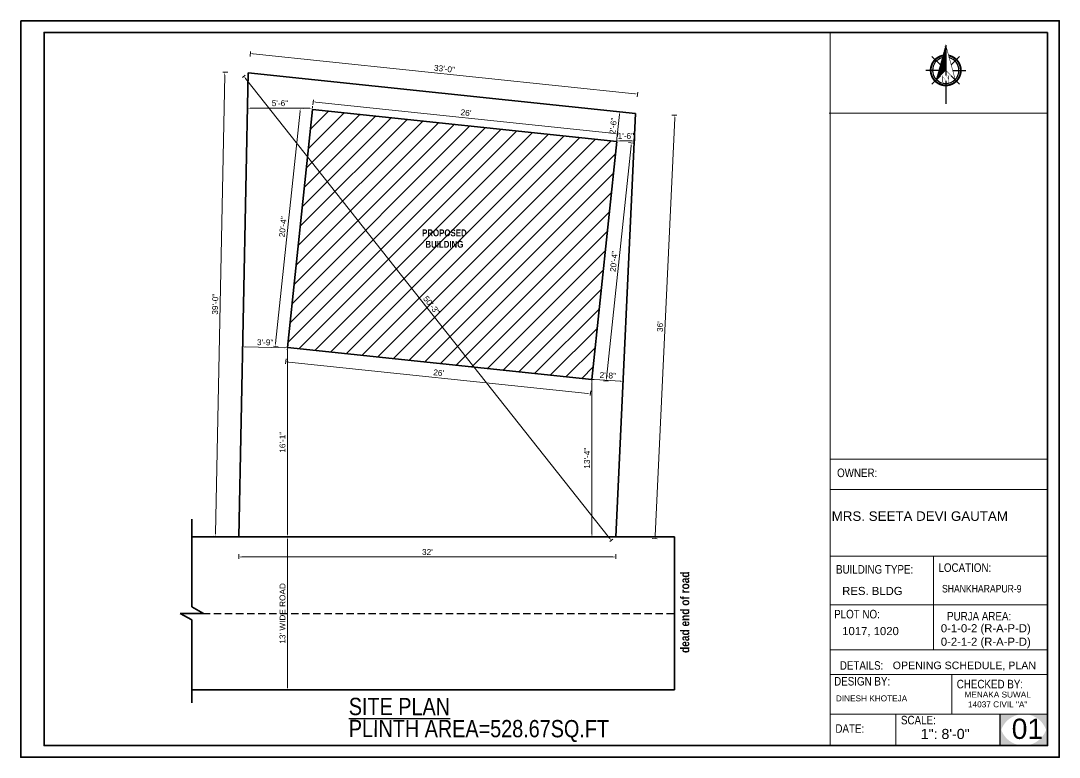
# Model space of a CAD drawing. Header units: inches. Extents: x 352731 to 371558, y -52658 to -39161.
# Drawn here: x 363863 to 364921, y -52088 to -51338 of the extents above; entities that cross this region are included whole.
import ezdxf

# ---------------------------------------------------------------- set-up
doc = ezdxf.new("R2010")
doc.units = ezdxf.units.IN
doc.header["$LTSCALE"] = 2
doc.header["$MEASUREMENT"] = 0
doc.header["$PDMODE"] = 34
doc.linetypes.add('DASHED2', pattern=[0.375, 0.25, -0.125])
doc.layers.get('0').update_dxf_attribs({"linetype": 'CONTINUOUS'})
doc.layers.get('DEFPOINTS').update_dxf_attribs({"color": 141, "linetype": 'CONTINUOUS'})
for name, color, linetype, lineweight in [('DIMENTION', 140, 'CONTINUOUS', 0), ('door', 20, 'CONTINUOUS', 35), ('Rebars', 1, 'CONTINUOUS', 13), ('Siteplan', 7, 'CONTINUOUS', 30), ('steps', 253, 'CONTINUOUS', 20), ('TEXT', 181, 'CONTINUOUS', 25), ('WALL - A', 1, 'CONTINUOUS', 40)]:
    doc.layers.add(name, color=color, linetype=linetype, lineweight=lineweight)
doc.layers.add('Normal Wall', color=7, linetype='CONTINUOUS', lineweight=35, true_color=0xffaf89)
doc.layers.add('Rear Wall', color=7, linetype='CONTINUOUS', lineweight=20, true_color=0xd4e480)
doc.layers.add('plan wall', color=7, linetype='CONTINUOUS')
doc.styles.add('Lettring Text', font='arial.ttf')
doc.styles.get("Standard").update_dxf_attribs({"font": 'ARIALN.TTF'})
doc.styles.add('SwissBT', font='swiss.ttf', dxfattribs={"height": 12})
doc.dimstyles.new('Copy of Standard', dxfattribs={"dimtxt": 6, "dimasz": 2.875, "dimexe": 2, "dimexo": 4, "dimgap": 2, "dimtad": 1, "dimdec": 0, "dimrnd": 1, "dimzin": 0, "dimdsep": 46, "dimlunit": 4, "dimtxsty": 'Lettring Text', "dimcen": 0.1, "dimclrd": 7, "dimclre": 7, "dimclrt": 7, "dimazin": 0, "dimtfac": 0.645, "dimtdec": 0, "dimtmove": 1, "dimatfit": 0, "dimfxl": 3, "dimfxlon": 1, "dimtfillclr": 256, "dimtolj": 1, "dimtzin": 0, "dimlwd": -1, "dimlwe": -1, "dimarcsym": 2})

# ---------------------------------------------------------------- blocks, each defined once
blk = doc.blocks.new('*X29')
at = {"color": 0}
for p, q in [((145.96, -414.6), (147.62, -412.94)), ((146.16, -413.87), (147.62, -412.41)), ((146.36, -413.14), (147.62, -411.88)), ((146.55, -412.41), (147.62, -411.35)), ((146.75, -411.68), (147.62, -410.82)), ((146.95, -410.95), (147.62, -410.29)), ((147.15, -410.22), (147.62, -409.76)), ((147.35, -409.49), (147.62, -409.23)), ((147.55, -408.76), (147.62, -408.7)), ((143.76, -422.63), (147.62, -418.77)), ((143.96, -421.9), (147.62, -418.24)), ((144.16, -421.17), (147.62, -417.71)), ((144.36, -420.44), (147.62, -417.18)), ((144.56, -419.71), (147.62, -416.65)), ((144.76, -418.98), (147.62, -416.12)), ((144.96, -418.25), (147.62, -415.59)), ((145.16, -417.52), (147.62, -415.06)), ((145.36, -416.79), (147.62, -414.53)), ((145.56, -416.06), (147.62, -414)), ((145.76, -415.33), (147.62, -413.47)), ((142.76, -426.28), (147.62, -421.42)), ((142.96, -425.55), (147.62, -420.89)), ((143.16, -424.82), (147.62, -420.36)), ((143.36, -424.09), (147.62, -419.83)), ((143.56, -423.36), (147.62, -419.3))]:
    blk.add_line(p, q, dxfattribs=at)
blk = doc.blocks.new('NORTH_15')
for p, q in [((-2.87, 2.87), (-7.37, 7.37)), ((0, 3.66), (0, 10.62)), ((2.87, 2.87), (7.37, 7.37)), ((-13.37, 0), (2.72, 0)), ((5.49, 0), (17.83, 0)), ((-2.87, -2.87), (-7.37, -7.37)), ((0, -3.66), (0, -10.62)), ((2.87, -2.87), (7.37, -7.37))]:
    blk.add_line(p, q)
at = {"const_width": 1}
for points in [[(0, -8, 1), (0, 8, 0.359415), (-7.86, 1.52, 1)], [(-7.86, -1.52, 0.359415), (0, -8, 1)]]:
    blk.add_lwpolyline(points, format="xyb", dxfattribs=at)
for points, const_width in [([(4.96, -5.01), (-13.37, 0), (4.9, 5), (0, 0), (4.96, -5.01)], 0.3), ([(5.93, -1.55), (6, -1.55), (6.07, -1.54), (6.13, -1.53), (6.17, -1.52), (6.22, -1.51), (6.26, -1.49), (6.28, -1.47), (6.3, -1.45), (6.32, -1.42), (6.33, -1.39), (6.35, -1.34), (6.36, -1.29), (6.37, -1.23), (6.38, -1.16), (6.38, -1.08), (6.38, -1), (6.54, -1), (6.54, -2.34), (6.38, -2.34), (6.38, -2.3), (6.38, -2.23), (6.38, -2.16), (6.37, -2.09), (6.36, -2.04), (6.35, -1.99), (6.33, -1.95), (6.32, -1.91), (6.3, -1.88), (6.28, -1.86), (6.26, -1.83), (6.22, -1.81), (6.18, -1.8), (6.13, -1.78), (6.07, -1.77), (6.01, -1.76), (5.95, -1.76), (2.66, -1.76), (2.66, -2.34), (2.5, -2.34), (2.5, -0.16), (4.71, 1.44), (3.14, 1.44), (3.07, 1.44), (3, 1.43), (2.94, 1.42), (2.89, 1.41), (2.85, 1.4), (2.81, 1.38), (2.78, 1.36), (2.76, 1.34), (2.74, 1.31), (2.72, 1.27), (2.7, 1.22), (2.69, 1.17), (2.68, 1.11), (2.67, 1.04), (2.66, 0.97), (2.66, 0.89), (2.66, 0.87), (2.5, 0.87), (2.5, 2.21), (2.66, 2.21), (2.66, 2.17), (2.66, 2.09), (2.67, 2.03), (2.68, 1.97), (2.69, 1.91), (2.7, 1.86), (2.71, 1.82), (2.73, 1.78), (2.75, 1.76), (2.77, 1.74), (2.8, 1.72), (2.85, 1.7), (2.89, 1.68), (2.94, 1.67), (3, 1.66), (3.07, 1.66), (3.14, 1.66), (6.54, 1.66), (6.54, 0.75), (3.33, -1.55), (5.93, -1.55), (5.93, -1.55)], 0.1)]:
    blk.add_lwpolyline(points, dxfattribs=dict(const_width=const_width))
for start, end in [(90, 164.973), (270, 90), (195.027, 270)]:
    blk.add_arc((0, 0), 7, start, end)
at = {"rotation": 90}
blk.add_blockref('*X29', (-421.89, -147.62), dxfattribs=at)
blk = doc.blocks.new('A$C0BDB7EE9')
at = {"layer": 'Siteplan', "xscale": 2.999999999999779, "yscale": 2.999999999999779, "zscale": 2.999999999999779, "rotation": 247.8612575918487}
blk.add_blockref('NORTH_15', (20.2, 49.5), dxfattribs=at)
blk = doc.blocks.new('A$C327B4BBD')
at = {"layer": 'DIMENTION', "ltscale": 0.3, "xscale": 1.171875000000082, "yscale": 1.171875000000082, "zscale": 1.171875000000082, "rotation": 112.1387424081494}
blk.add_blockref('A$C0BDB7EE9', (16.1, 0), dxfattribs=at)
blk = doc.blocks.new('*D528')
at = {"layer": 'DEFPOINTS', "color": 0, "ltscale": 0.5, "transparency": 16777216}
for p in [(364160.3, -51428), (364122.6, -51669.4), (364134.9, -51670.7)]:
    blk.add_point(p, dxfattribs=at)
at = {"layer": 'steps', "color": 7, "ltscale": 0.5, "transparency": 16777216}
for p, q in [((364147.8, -51429.6), (364122.9, -51666.5)), ((364151.1, -51427), (364146.1, -51426.5)), ((364125.6, -51669.7), (364120.6, -51669.2))]:
    blk.add_line(p, q, dxfattribs=at)
for points in [[(364147.3, -51429.5), (364148.2, -51429.6), (364148.1, -51426.7)], [(364122.5, -51666.5), (364123.4, -51666.6), (364122.6, -51669.4)]]:
    blk.add_solid(points, dxfattribs=at)
at = {"layer": 'steps', "color": 7, "ltscale": 0.5, "transparency": 16777216, "insert": (364130.3, -51547.5), "char_height": 6, "attachment_point": 5, "rotation": 84.0162, "style": 'Lettring Text'}
blk.add_mtext('\\A1;20\'-4"', dxfattribs=at)
blk = doc.blocks.new('*D529')
at = {"layer": 'DEFPOINTS', "color": 0, "ltscale": 0.5, "transparency": 16777216}
for p in [(364160.3, -51428), (364161.1, -51420.1), (364470.6, -51460.5)]:
    blk.add_point(p, dxfattribs=at)
at = {"layer": 'steps', "color": 7, "ltscale": 0.5, "transparency": 16777216}
for p, q in [((364160.8, -51423.1), (364161.3, -51418.1)), ((364468.6, -51452.3), (364164, -51420.4)), ((364471.1, -51455.6), (364471.6, -51450.7))]:
    blk.add_line(p, q, dxfattribs=at)
for points in [[(364164, -51419.9), (364163.9, -51420.9), (364161.1, -51420.1)], [(364468.6, -51451.9), (364468.5, -51452.8), (364471.4, -51452.6)]]:
    blk.add_solid(points, dxfattribs=at)
at = {"layer": 'steps', "color": 7, "ltscale": 0.5, "transparency": 16777216, "insert": (364316.8, -51431.3), "char_height": 6, "attachment_point": 5, "rotation": 354.0162, "style": 'Lettring Text'}
blk.add_mtext("\\A1;26'", dxfattribs=at)
blk = doc.blocks.new('*D530')
at = {"layer": 'DEFPOINTS', "color": 0, "ltscale": 0.5, "transparency": 16777216}
for p in [(364470.6, -51460.5), (364485.3, -51462.1), (364445.2, -51703.2)]:
    blk.add_point(p, dxfattribs=at)
at = {"layer": 'steps', "color": 7, "ltscale": 0.5, "transparency": 16777216}
for p, q in [((364460.1, -51701.9), (364485, -51464.9)), ((364482.3, -51461.7), (364487.3, -51462.3)), ((364456.9, -51704.4), (364461.8, -51704.9))]:
    blk.add_line(p, q, dxfattribs=at)
for points in [[(364484.5, -51464.9), (364485.5, -51465), (364485.3, -51462.1)], [(364459.7, -51701.8), (364460.6, -51701.9), (364459.8, -51704.7)]]:
    blk.add_solid(points, dxfattribs=at)
at = {"layer": 'steps', "color": 7, "ltscale": 0.5, "transparency": 16777216, "insert": (364467.5, -51582.9), "char_height": 6, "attachment_point": 5, "rotation": 84.0162, "style": 'Lettring Text'}
blk.add_mtext('\\A1;20\'-4"', dxfattribs=at)
blk = doc.blocks.new('*D531')
at = {"layer": 'DEFPOINTS', "color": 0, "ltscale": 0.5, "transparency": 16777216}
for p in [(364134.9, -51670.7), (364445.2, -51703.2), (364443.6, -51717.6)]:
    blk.add_point(p, dxfattribs=at)
at = {"layer": 'steps', "color": 7, "ltscale": 0.5, "transparency": 16777216}
for p, q in [((364133.7, -51682.1), (364133.1, -51687.1)), ((364136.2, -51685.4), (364440.8, -51717.3)), ((364444, -51714.7), (364443.4, -51719.6))]:
    blk.add_line(p, q, dxfattribs=at)
for points in [[(364136.3, -51684.9), (364136.2, -51685.9), (364133.3, -51685.1)], [(364440.8, -51716.9), (364440.7, -51717.8), (364443.6, -51717.6)]]:
    blk.add_solid(points, dxfattribs=at)
at = {"layer": 'steps', "color": 7, "ltscale": 0.5, "transparency": 16777216, "insert": (364289, -51696.3), "char_height": 6, "attachment_point": 5, "rotation": 354.0162, "style": 'Lettring Text'}
blk.add_mtext("\\A1;26'", dxfattribs=at)
blk = doc.blocks.new('*D532')
at = {"layer": 'DEFPOINTS', "color": 0, "ltscale": 0.5, "transparency": 16777216}
for p in [(364489.6, -51431.9), (364529.7, -51433.8), (364469.4, -51863.5)]:
    blk.add_point(p, dxfattribs=at)
at = {"layer": 'steps', "color": 7, "ltscale": 0.5, "transparency": 16777216}
for p, q in [((364509.7, -51862.5), (364529.6, -51436.7)), ((364526.7, -51433.7), (364531.7, -51433.9)), ((364506.6, -51865.2), (364511.6, -51865.4))]:
    blk.add_line(p, q, dxfattribs=at)
for points in [[(364529.1, -51436.6), (364530.1, -51436.7), (364529.7, -51433.8)], [(364509.3, -51862.4), (364510.2, -51862.5), (364509.6, -51865.3)]]:
    blk.add_solid(points, dxfattribs=at)
at = {"layer": 'steps', "color": 7, "ltscale": 0.5, "transparency": 16777216, "insert": (364514.6, -51649.3), "char_height": 6, "attachment_point": 5, "rotation": 87.3288, "style": 'Lettring Text'}
blk.add_mtext("\\A1;36'", dxfattribs=at)
blk = doc.blocks.new('*D533')
at = {"layer": 'DEFPOINTS', "color": 0, "ltscale": 0.5, "transparency": 16777216}
for p in [(364071.1, -51390.1), (364095, -51390.6), (364085.5, -51863.5)]:
    blk.add_point(p, dxfattribs=at)
at = {"layer": 'steps', "color": 7, "ltscale": 0.5, "transparency": 16777216}
for p, q in [((364061.7, -51860.1), (364071, -51393)), ((364074.1, -51390.1), (364069.1, -51390)), ((364064.6, -51863), (364059.6, -51862.9))]:
    blk.add_line(p, q, dxfattribs=at)
for points in [[(364070.6, -51392.9), (364071.5, -51393), (364071.1, -51390.1)], [(364061.2, -51860.1), (364062.1, -51860.1), (364061.6, -51863)]]:
    blk.add_solid(points, dxfattribs=at)
at = {"layer": 'steps', "color": 7, "ltscale": 0.5, "transparency": 16777216, "insert": (364061.3, -51626.4), "char_height": 6, "attachment_point": 5, "rotation": 88.8499, "style": 'Lettring Text'}
blk.add_mtext('\\A1;39\'-0"', dxfattribs=at)
blk = doc.blocks.new('*D534')
at = {"layer": 'DEFPOINTS', "color": 0, "ltscale": 0.5, "transparency": 16777216}
for p in [(364097.1, -51370.9), (364095, -51390.6), (364489.6, -51431.9)]:
    blk.add_point(p, dxfattribs=at)
at = {"layer": 'steps', "color": 7, "ltscale": 0.5, "transparency": 16777216}
for p, q in [((364096.8, -51373.9), (364097.3, -51368.9)), ((364488.8, -51412), (364100, -51371.2)), ((364491.3, -51415.2), (364491.8, -51410.3))]:
    blk.add_line(p, q, dxfattribs=at)
for points in [[(364100, -51370.7), (364099.9, -51371.7), (364097.1, -51370.9)], [(364488.8, -51411.5), (364488.7, -51412.4), (364491.6, -51412.3)]]:
    blk.add_solid(points, dxfattribs=at)
at = {"layer": 'steps', "color": 7, "ltscale": 0.5, "transparency": 16777216, "insert": (364294.9, -51386.5), "char_height": 6, "attachment_point": 5, "rotation": 354.0162, "style": 'Lettring Text'}
blk.add_mtext('\\A1;33\'-0"', dxfattribs=at)
blk = doc.blocks.new('*D535')
at = {"layer": 'DEFPOINTS', "color": 0, "ltscale": 0.5, "transparency": 16777216}
for p in [(364085.5, -51863.5), (364469.4, -51863.5), (364469.4, -51884)]:
    blk.add_point(p, dxfattribs=at)
at = {"layer": 'steps', "color": 7, "ltscale": 0.5, "transparency": 16777216}
for p, q in [((364085.5, -51881), (364085.5, -51886)), ((364088.4, -51884), (364466.5, -51884)), ((364469.4, -51881), (364469.4, -51886))]:
    blk.add_line(p, q, dxfattribs=at)
for points in [[(364088.4, -51883.5), (364088.4, -51884.5), (364085.5, -51884)], [(364466.5, -51883.5), (364466.5, -51884.5), (364469.4, -51884)]]:
    blk.add_solid(points, dxfattribs=at)
at = {"layer": 'steps', "color": 7, "ltscale": 0.5, "transparency": 16777216, "insert": (364277.5, -51879), "char_height": 6, "attachment_point": 5, "style": 'Lettring Text'}
blk.add_mtext("\\A1;32'", dxfattribs=at)
blk = doc.blocks.new('*D583')
at = {"layer": 'DEFPOINTS', "color": 0, "ltscale": 0.5, "transparency": 16777216}
for p in [(364090.5, -51394.1), (364095, -51390.6), (364469.4, -51863.5)]:
    blk.add_point(p, dxfattribs=at)
at = {"layer": 'steps', "color": 7, "ltscale": 0.5, "transparency": 16777216}
for p, q in [((364091.9, -51393), (364089, -51395.4)), ((364463.1, -51864.8), (364092.3, -51396.4)), ((364466.3, -51865.9), (364463.4, -51868.3))]:
    blk.add_line(p, q, dxfattribs=at)
for points in [[(364092.7, -51396.1), (364092, -51396.7), (364090.5, -51394.1)], [(364463.5, -51864.5), (364462.8, -51865.1), (364464.9, -51867)]]:
    blk.add_solid(points, dxfattribs=at)
at = {"layer": 'steps', "color": 7, "ltscale": 0.5, "transparency": 16777216, "insert": (364281.7, -51627.4), "char_height": 6, "attachment_point": 5, "rotation": 308.368, "style": 'Lettring Text'}
blk.add_mtext('\\A1;50\'-3"', dxfattribs=at)
blk = doc.blocks.new('*D536')
at = {"layer": 'DEFPOINTS', "color": 0, "ltscale": 0.5, "transparency": 16777216}
for p in [(364305.5, -51863.5), (364135, -52019.5), (364305.5, -52019.5)]:
    blk.add_point(p, dxfattribs=at)
at = {"layer": 'steps', "color": 7, "ltscale": 0.5, "transparency": 16777216}
for p, q in [((364138, -51863.5), (364133, -51863.5)), ((364135, -51866.3), (364135, -52016.6)), ((364138, -52019.5), (364133, -52019.5))]:
    blk.add_line(p, q, dxfattribs=at)
for points in [[(364134.5, -51866.3), (364135.5, -51866.3), (364135, -51863.5)], [(364134.5, -52016.6), (364135.5, -52016.6), (364135, -52019.5)]]:
    blk.add_solid(points, dxfattribs=at)
at = {"layer": 'steps', "color": 7, "ltscale": 0.5, "transparency": 16777216, "insert": (364129.9, -51941.5), "char_height": 6, "attachment_point": 5, "rotation": 90, "style": 'Lettring Text'}
blk.add_mtext("\\A1;13' WIDE ROAD", dxfattribs=at)
blk = doc.blocks.new('*D537')
at = {"layer": 'DEFPOINTS', "color": 0, "ltscale": 0.5, "transparency": 16777216}
for p in [(364134.9, -51670.7), (364134.9, -51863.5), (364135, -51863.5)]:
    blk.add_point(p, dxfattribs=at)
at = {"layer": 'steps', "color": 7, "ltscale": 0.5, "transparency": 16777216}
for p, q in [((364135, -51670.7), (364137, -51670.7)), ((364135, -51673.5), (364135, -51860.6)), ((364135, -51863.5), (364137, -51863.5))]:
    blk.add_line(p, q, dxfattribs=at)
for points in [[(364134.5, -51673.5), (364135.5, -51673.5), (364135, -51670.7)], [(364134.5, -51860.6), (364135.5, -51860.6), (364135, -51863.5)]]:
    blk.add_solid(points, dxfattribs=at)
at = {"layer": 'steps', "color": 7, "ltscale": 0.5, "transparency": 16777216, "insert": (364129.9, -51767.1), "char_height": 6, "attachment_point": 5, "rotation": 90, "style": 'Lettring Text'}
blk.add_mtext('\\A1;16\'-1"', dxfattribs=at)
blk = doc.blocks.new('*D538')
at = {"layer": 'DEFPOINTS', "color": 0, "ltscale": 0.5, "transparency": 16777216}
for p in [(364445.2, -51703.2), (364445.2, -51863.5), (364445.2, -51863.5)]:
    blk.add_point(p, dxfattribs=at)
at = {"layer": 'steps', "color": 7, "ltscale": 0.5, "transparency": 16777216}
for p, q in [((364445.2, -51703.2), (364447.2, -51703.2)), ((364445.2, -51706.1), (364445.2, -51860.6)), ((364445.2, -51863.5), (364447.2, -51863.5))]:
    blk.add_line(p, q, dxfattribs=at)
for points in [[(364444.7, -51706.1), (364445.6, -51706.1), (364445.2, -51703.2)], [(364444.7, -51860.6), (364445.6, -51860.6), (364445.2, -51863.5)]]:
    blk.add_solid(points, dxfattribs=at)
at = {"layer": 'steps', "color": 7, "ltscale": 0.5, "transparency": 16777216, "insert": (364440.1, -51783.3), "char_height": 6, "attachment_point": 5, "rotation": 90, "style": 'Lettring Text'}
blk.add_mtext('\\A1;13\'-4"', dxfattribs=at)
blk = doc.blocks.new('*D539')
at = {"layer": 'DEFPOINTS', "color": 0, "ltscale": 0.5, "transparency": 16777216}
for p in [(364094.3, -51426.7), (364094.3, -51426.7), (364160.3, -51428)]:
    blk.add_point(p, dxfattribs=at)
at = {"layer": 'steps', "color": 7, "ltscale": 0.5, "transparency": 16777216}
for p, q in [((364094.3, -51426.7), (364094.3, -51424.7)), ((364157.4, -51426.7), (364097.2, -51426.7)), ((364160.3, -51426.7), (364160.3, -51424.7))]:
    blk.add_line(p, q, dxfattribs=at)
for points in [[(364097.2, -51426.2), (364097.2, -51427.1), (364094.3, -51426.7)], [(364157.4, -51426.2), (364157.4, -51427.1), (364160.3, -51426.7)]]:
    blk.add_solid(points, dxfattribs=at)
at = {"layer": 'steps', "color": 7, "ltscale": 0.5, "transparency": 16777216, "insert": (364127.3, -51421.6), "char_height": 6, "attachment_point": 5, "style": 'Lettring Text'}
blk.add_mtext('\\A1;5\'-6"', dxfattribs=at)
blk = doc.blocks.new('*D540')
at = {"layer": 'DEFPOINTS', "color": 0, "ltscale": 0.5, "transparency": 16777216}
for p in [(364445.2, -51703.2), (364476.8, -51705), (364476.8, -51705)]:
    blk.add_point(p, dxfattribs=at)
at = {"layer": 'steps', "color": 7, "ltscale": 0.5, "transparency": 16777216}
for p, q in [((364445.2, -51703.2), (364445.1, -51705.2)), ((364448, -51703.3), (364473.9, -51704.8)), ((364476.8, -51705), (364476.7, -51707))]:
    blk.add_line(p, q, dxfattribs=at)
for points in [[(364448.1, -51702.9), (364448, -51703.8), (364445.2, -51703.2)], [(364474, -51704.3), (364473.9, -51705.3), (364476.8, -51705)]]:
    blk.add_solid(points, dxfattribs=at)
at = {"layer": 'steps', "color": 7, "ltscale": 0.5, "transparency": 16777216, "insert": (364461.3, -51699), "char_height": 6, "attachment_point": 5, "rotation": 356.7868, "style": 'Lettring Text'}
blk.add_mtext('\\A1;2\'-8"', dxfattribs=at)
blk = doc.blocks.new('*D541')
at = {"layer": 'DEFPOINTS', "color": 0, "ltscale": 0.5, "transparency": 16777216}
for p in [(364089.4, -51669.7), (364089.4, -51669.9), (364134.9, -51670.7)]:
    blk.add_point(p, dxfattribs=at)
at = {"layer": 'steps', "color": 7, "ltscale": 0.5, "transparency": 16777216}
for p, q in [((364089.4, -51669.9), (364089.4, -51671.9)), ((364132, -51670.8), (364092.3, -51670)), ((364134.9, -51670.8), (364134.8, -51672.8))]:
    blk.add_line(p, q, dxfattribs=at)
for points in [[(364092.3, -51669.5), (364092.3, -51670.5), (364089.4, -51669.9)], [(364132, -51670.3), (364132, -51671.2), (364134.9, -51670.8)]]:
    blk.add_solid(points, dxfattribs=at)
at = {"layer": 'steps', "color": 7, "ltscale": 0.5, "transparency": 16777216, "insert": (364112.2, -51665.3), "char_height": 6, "attachment_point": 5, "rotation": 358.8499, "style": 'Lettring Text'}
blk.add_mtext('\\A1;3\'-9"', dxfattribs=at)
blk = doc.blocks.new('*D581')
at = {"layer": 'DEFPOINTS', "color": 0, "ltscale": 0.5, "transparency": 16777216}
for p in [(364470.6, -51460.5), (364488.8, -51460), (364488.8, -51461)]:
    blk.add_point(p, dxfattribs=at)
at = {"layer": 'steps', "color": 7, "ltscale": 0.5, "transparency": 16777216}
for p, q in [((364470.6, -51460), (364470.6, -51458)), ((364473.5, -51460), (364485.9, -51460)), ((364488.8, -51460), (364488.8, -51458))]:
    blk.add_line(p, q, dxfattribs=at)
for points in [[(364473.5, -51459.6), (364473.5, -51460.5), (364470.6, -51460)], [(364485.9, -51459.6), (364485.9, -51460.5), (364488.8, -51460)]]:
    blk.add_solid(points, dxfattribs=at)
at = {"layer": 'steps', "color": 7, "ltscale": 0.5, "transparency": 16777216, "insert": (364479.7, -51455), "char_height": 6, "attachment_point": 5, "style": 'Lettring Text'}
blk.add_mtext('\\A1;1\'-6"', dxfattribs=at)
blk = doc.blocks.new('*D582')
at = {"layer": 'DEFPOINTS', "color": 0, "ltscale": 0.5, "transparency": 16777216}
for p in [(364473.4, -51430.2), (364473.8, -51430.3), (364470.6, -51460.5)]:
    blk.add_point(p, dxfattribs=at)
at = {"layer": 'steps', "color": 7, "ltscale": 0.5, "transparency": 16777216}
for p, q in [((364470.5, -51457.6), (364473.1, -51433.1)), ((364473.4, -51430.2), (364471.4, -51430)), ((364470.2, -51460.5), (364468.2, -51460.3))]:
    blk.add_line(p, q, dxfattribs=at)
for points in [[(364472.6, -51433), (364473.6, -51433.1), (364473.4, -51430.2)], [(364470.1, -51457.6), (364471, -51457.7), (364470.2, -51460.5)]]:
    blk.add_solid(points, dxfattribs=at)
at = {"layer": 'steps', "color": 7, "ltscale": 0.5, "transparency": 16777216, "insert": (364466.8, -51444.8), "char_height": 6, "attachment_point": 5, "rotation": 84.0162, "style": 'Lettring Text'}
blk.add_mtext('\\A1;2\'-6"', dxfattribs=at)

msp = doc.modelspace()

# ---------------------------------------------------------------- hatches: boundary and pattern name
msp.add_hatch(color=0).paths.add_polyline_path([(364909.3, -52044.1), (364885, -52044.1, -0.414214), (364909.3, -52068.4)])
at = {"layer": 'door', "ltscale": 0.5}
h = msp.add_hatch(dxfattribs=at)
h.set_pattern_fill('ANSI31', color=256, scale=100)
h.set_pattern_definition([(45, (-519.27, -21666.203), (-8.83883476, 8.83883476), [])])
h.paths.add_polyline_path([(364470.6, -51460.5), (364160.3, -51428), (364134.9, -51670.7), (364445.2, -51703.2)])
h.paths.add_polyline_path([(364269.3, -51621.8), (364284.4, -51640.9), (364294.1, -51633.2), (364279, -51614.1)], flags=24)
h.paths.add_polyline_path([(364268.8, -51572.4), (364320.8, -51572.4), (364320.8, -51546.4), (364268.8, -51546.4)], flags=24)
at = {"layer": 'TEXT'}
for points in [[(364885, -52044.1), (364860.7, -52044.1), (364860.7, -52068.4, -0.414214)], [(364885, -52044.1), (364860.7, -52044.1), (364860.7, -52068.4, -0.414214)], [(364860.7, -52051.9), (364860.7, -52076.2), (364885, -52076.2, -0.414214)], [(364860.7, -52051.9), (364860.7, -52076.2), (364885, -52076.2, -0.414214)], [(364909.3, -52044.1), (364885, -52044.1, -0.414214), (364909.3, -52068.4)], [(364909.3, -52051.9, -0.414214), (364885, -52076.2), (364909.3, -52076.2)], [(364909.3, -52051.9, -0.414214), (364885, -52076.2), (364909.3, -52076.2)]]:
    msp.add_hatch(color=0, dxfattribs=at).paths.add_polyline_path(points)

# ---------------------------------------------------------------- linework, layer by layer
at = {"color": 0}
msp.add_line((364860.7, -52044.1), (364860.7, -52076.2), dxfattribs=at)
msp.add_line((364860.7, -52044.1), (364860.7, -52076.2), dxfattribs=at)
at = {"layer": 'door', "ltscale": 0.5}
for p, q in [((364085.5, -51863.5), (364095, -51390.6)), ((364489.6, -51431.9), (364095, -51390.6)), ((364469.4, -51863.5), (364489.6, -51431.9)), ((364037.5, -51863.5), (364037.5, -51845.5)), ((364037.5, -51863.5), (364529.4, -51863.5)), ((364037.5, -51916.7), (364037.5, -51863.5)), ((364529.4, -52019.5), (364529.4, -51863.5)), ((364037.5, -51934.8), (364037.5, -51916.7)), ((364049.5, -51941.5), (364037.5, -51934.8)), ((364025.5, -51941.5), (364049.5, -51941.5)), ((364025.5, -51941.5), (364037.5, -51948.1)), ((364037.5, -51941.5), (364037.5, -51941.5)), ((364037.5, -51941.5), (364037.5, -51941.5)), ((364037.5, -52032.7), (364037.5, -51948.1)), ((364037.5, -52019.5), (364529.4, -52019.5))]:
    msp.add_line(p, q, dxfattribs=at)
msp.add_lwpolyline([(364470.6, -51460.5), (364160.3, -51428), (364134.9, -51670.7), (364445.2, -51703.2)], close=True, dxfattribs=at)
at = {"layer": 'Normal Wall'}
for points in [[(363863.2, -51337.6), (364921.2, -51337.6), (364921.2, -52088.1), (363863.2, -52088.1)], [(363863.2, -51337.6), (364921.2, -51337.6), (364921.2, -52088.1), (363863.2, -52088.1)], [(364909.3, -51349.5), (363887, -51349.5), (363887, -52076.2), (364909.3, -52076.2)], [(364909.3, -51349.5), (363887, -51349.5), (363887, -52076.2), (364909.3, -52076.2)]]:
    msp.add_lwpolyline(points, close=True, dxfattribs=at)
at = {"layer": 'Rear Wall'}
for p, q in [((364687.9, -51793.7), (364687.9, -51349.5)), ((364686.7, -51431.8), (364909.3, -51431.8)), ((364687.9, -51784.5), (364909.3, -51784.5)), ((364687.9, -51784.5), (364909.3, -51784.5)), ((364687.9, -51784.5), (364909.3, -51784.5)), ((364687.9, -51784.5), (364909.3, -51784.5)), ((364687.9, -51815.3), (364909.3, -51815.3)), ((364687.9, -51815.3), (364909.3, -51815.3)), ((364687.9, -51883.3), (364909.3, -51883.3)), ((364687.9, -51883.3), (364909.3, -51883.3)), ((364793.2, -51883.3), (364793.2, -51969.2)), ((364793.2, -51883.3), (364793.2, -51978.5)), ((364687.9, -51932.8), (364909.3, -51932.8)), ((364687.9, -51932.8), (364909.3, -51932.8)), ((364687.9, -51978.5), (364909.3, -51978.5)), ((364687.9, -52003.9), (364909.3, -52003.9)), ((364687.9, -52003.9), (364909.3, -52003.9)), ((364811.7, -52044.1), (364811.7, -52003.9)), ((364811.7, -52044.1), (364811.7, -52003.9)), ((364687.9, -52044.1), (364909.3, -52044.1)), ((364687.9, -52044.1), (364909.3, -52044.1)), ((364754.6, -52044.1), (364754.6, -52076.2)), ((364754.6, -52044.1), (364754.6, -52076.2))]:
    msp.add_line(p, q, dxfattribs=at)
msp.add_lwpolyline([(364687.9, -51784.5), (364909.3, -51784.5), (364909.3, -52076.2), (364687.9, -52076.2)], close=True, dxfattribs=at)
msp.add_lwpolyline([(364687.9, -51784.5), (364909.3, -51784.5), (364909.3, -52076.2), (364687.9, -52076.2)], close=True, dxfattribs=at)
at = {"layer": 'WALL - A', "linetype": 'DASHED2', "lineweight": -3, "ltscale": 15}
msp.add_line((364037.5, -51941.5), (364529.4, -51941.5), dxfattribs=at)

# ---------------------------------------------------------------- block references
at = {"layer": 'Rebars', "xscale": 0.5459999999999999, "yscale": 0.5459999999999999, "zscale": 0.5459999999999999, "rotation": 270}
msp.add_blockref('A$C327B4BBD', (364805.6, -51413.5), dxfattribs=at)

# ---------------------------------------------------------------- texts
at = {"color": 0}
for s, p in [('OWNER:', (364694.9, -51802.6)), ('LOCATION:', (364798.2, -51899.2))]:
    msp.add_text(s, height=8.7, dxfattribs=at).set_placement(p)
at = {"layer": 'plan wall', "ltscale": 3, "char_height": 17.612, "attachment_point": 7, "rotation": 359.9411}
for s, insert in [('{\\LSITE PLAN}', (364197.4, -52045.4)), ('PLINTH AREA=528.67SQ.FT', (364197.4, -52072.4))]:
    msp.add_mtext(s, dxfattribs=dict(at, insert=insert))
at = {"layer": 'steps', "color": 7, "ltscale": 0.3, "insert": (364294.8, -51550.2), "char_height": 7, "width": 55.268, "attachment_point": 2}
msp.add_mtext('{\\fTechnic|b1|i0|c2|p2;PROPOSED BUILDING}', dxfattribs=at)
at = {"layer": 'TEXT', "color": 0}
for s, height, p in [('OWNER:', 8.7, (364694.9, -51802.6)), ('LOCATION:', 8.7, (364798.2, -51899.2)), ('CHECKED BY:', 8.704, (364816.8, -52017.9)), ('CHECKED BY:', 8.704, (364816.8, -52017.9)), ('SCALE:', 8.7, (364760, -52054.6)), ('SCALE:', 8.7, (364760, -52054.6))]:
    msp.add_text(s, height=height, dxfattribs=at).set_placement(p)
at = {"layer": 'TEXT', "color": 0, "linetype": 'ByBlock', "style": 'SwissBT'}
for s, insert, char_height, width, attachment_point in [('MRS. SEETA DEVI GAUTAM', (364779.2, -51837.5), 9.72, 217.511, 2), ('OPENING SCHEDULE, PLAN', (364751.6, -51990.6), 7.74, 268.532, 1), ('MENAKA SUWAL\\P14037 CIVIL "A"', (364858.5, -52021.2), 6, 88.549, 2), ('DINESH KHOTEJA', (364693.7, -52025.1), 6, 201.528, 1)]:
    msp.add_mtext(s, dxfattribs=dict(at, insert=insert, char_height=char_height, width=width, attachment_point=attachment_point))
at = {"layer": 'TEXT', "color": 0, "attachment_point": 1}
for s, insert, char_height, width in [('BUILDING TYPE:', (364693.8, -51892.3), 8.704, 148.555), ('BUILDING TYPE:', (364693.8, -51892.3), 8.704, 148.555), ('PLOT NO: ', (364691.9, -51937.9), 8.7, 138.027), ('PLOT NO: ', (364691.9, -51937.9), 8.7, 138.027), ('PURJA AREA:', (364806.9, -51940), 8.704, 197.582), ('PURJA AREA:', (364806.9, -51940), 8.704, 197.582), ('DETAILS: ', (364697.7, -51990.2), 8.7, 138.027), ('DESIGN BY:', (364691.9, -52006.3), 8.7, 138.027), ('DESIGN BY:', (364691.9, -52006.3), 8.7, 138.027), ('DATE:', (364693.2, -52054.5), 8.7, 34.818)]:
    msp.add_mtext(s, dxfattribs=dict(at, insert=insert, char_height=char_height, width=width))
at = {"layer": 'TEXT', "insert": (364535.3, -51940.3), "char_height": 9, "attachment_point": 2, "rotation": 90}
msp.add_mtext('{\\fTechnic|b1|i0|c2|p2;dead end of road}', dxfattribs=at)
at = {"layer": 'TEXT', "color": 0, "style": 'SwissBT'}
for s, insert, char_height, width, attachment_point in [('RES. BLDG', (364700.1, -51914.5), 8.26, 163.214, 1), ('RES. BLDG', (364700.1, -51914.5), 8.26, 163.214, 1), ('1017, 1020', (364700.1, -51955.4), 8.26, 163.214, 1), ('0-1-0-2 (R-A-P-D)\\P0-2-1-2 (R-A-P-D)', (364846.4, -51952.5), 8.256, 163.214, 2), ('01', (364872.8, -52048.8), 20.64, 20.158, 1)]:
    msp.add_mtext(s, dxfattribs=dict(at, insert=insert, char_height=char_height, width=width, attachment_point=attachment_point))
at = {"layer": 'TEXT', "color": 0, "linetype": 'ByBlock', "insert": (364801.8, -51912.5), "char_height": 7.671, "attachment_point": 1}
msp.add_mtext_dynamic_manual_height_columns('SHANKHARAPUR-9', width=381.035, gutter_width=1.53, heights=[0], dxfattribs=at)
at = {"layer": 'TEXT', "color": 0, "ltscale": 0.5, "insert": (364780.1, -52059.2), "char_height": 10.32, "width": 127.534, "attachment_point": 1, "style": 'SwissBT'}
msp.add_mtext('1": 8\'-0"', dxfattribs=at)
msp.add_mtext('1": 8\'-0"', dxfattribs=at)

# ---------------------------------------------------------------- dimensions: what is measured, and where the dimension line sits
at = {"layer": 'steps', "ltscale": 0.5}
for p1, distance, text, picture, middle in [((364489.6, -51431.9), -19.8, '33\'-0"', '*D534', (364294.9, -51386.5)), ((364085.5, -51863.5), 23.9, '39\'-0"', '*D533', (364061.3, -51626.4))]:
    dim = msp.add_aligned_dim(p1=p1, p2=(364095, -51390.6), distance=distance, text=text, dimstyle='Copy of Standard', dxfattribs=at)
    dim.commit()
    dim.dimension.update_dxf_attribs({"geometry": picture, "text_midpoint": middle})
for p1, p2, distance, picture, middle in [((364469.4, -51863.5), (364095, -51390.6), 5.7, '*D583', (364281.7, -51627.4)), ((364470.6, -51460.5), (364160.3, -51428), -7.9, '*D529', (364316.8, -51431.3)), ((364160.3, -51428), (364134.9, -51670.7), -12.3, '*D528', (364130.3, -51547.5)), ((364470.6, -51460.5), (364473.8, -51430.3), 0.4, '*D582', (364466.8, -51444.8)), ((364469.4, -51863.5), (364489.6, -51431.9), -40.2, '*D532', (364514.6, -51649.3)), ((364445.2, -51703.2), (364470.6, -51460.5), -14.8, '*D530', (364467.5, -51582.9)), ((364134.8628, -51670.6577), (364089.4323, -51669.7456), 0.1692, '*D541', (364112.2458, -51665.3064)), ((364134.9, -51670.7), (364445.2, -51703.2), -14.5, '*D531', (364289, -51696.3)), ((364445.2, -51703.2), (364476.8, -51705), 0, '*D540', (364461.3, -51699))]:
    dim = msp.add_aligned_dim(p1=p1, p2=p2, distance=distance, dimstyle='Copy of Standard', dxfattribs=at)
    dim.commit()
    dim.dimension.update_dxf_attribs({"geometry": picture, "text_midpoint": middle})
for base, p1, p2, picture, middle in [((364094.3, -51426.7), (364160.3, -51428), (364094.3, -51426.7), '*D539', (364127.3, -51421.6)), ((364469.4, -51884), (364085.5, -51863.5), (364469.4, -51863.5), '*D535', (364277.5, -51879))]:
    dim = msp.add_linear_dim(base=base, p1=p1, p2=p2, dimstyle='Copy of Standard', dxfattribs=at)
    dim.commit()
    dim.dimension.update_dxf_attribs({"geometry": picture, "text_midpoint": middle})
dim = msp.add_linear_dim(base=(364488.8, -51460), p1=(364470.6, -51460.5), p2=(364488.8, -51461), dimstyle='Copy of Standard', dxfattribs=at)
dim.commit()
dim.dimension.update_dxf_attribs({"geometry": '*D581', "text_midpoint": (364479.7, -51460), "dimtype": 160})
for base, p1, p2, picture, middle in [((364135, -51863.5), (364134.9, -51670.7), (364134.9, -51863.5), '*D537', (364129.9, -51767.1)), ((364445.2, -51863.5), (364445.2, -51703.2), (364445.2, -51863.5), '*D538', (364440.1, -51783.3))]:
    dim = msp.add_linear_dim(base=base, p1=p1, p2=p2, angle=90, dimstyle='Copy of Standard', dxfattribs=at)
    dim.commit()
    dim.dimension.update_dxf_attribs({"geometry": picture, "text_midpoint": middle})
dim = msp.add_linear_dim(base=(364135, -52019.5), p1=(364305.5, -51863.5), p2=(364305.5, -52019.5), angle=90, text="13' WIDE ROAD", dimstyle='Copy of Standard', dxfattribs=at)
dim.commit()
dim.dimension.update_dxf_attribs({"geometry": '*D536', "text_midpoint": (364129.9, -51941.5)})

doc.saveas('drawing.dxf')
